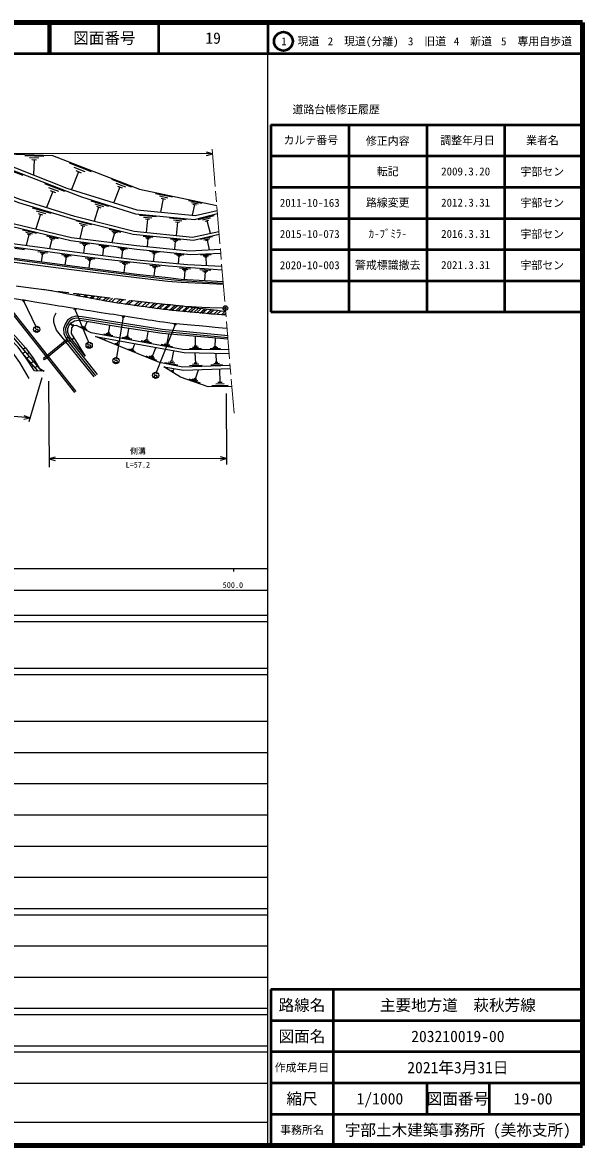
# Model space of a CAD drawing. Units: millimetres, scale not verified. Extents: x 40000 to 680000, y 20000 to 380000.
# Drawn here: x 500338 to 680000, y 20000 to 380000 of the extents above; entities that cross this region are included whole.
import ezdxf
from ezdxf.enums import TextEntityAlignment as Align

# ---------------------------------------------------------------- set-up
doc = ezdxf.new("R2010")
doc.units = ezdxf.units.MM
doc.header["$LTSCALE"] = 1000
doc.header["$PDMODE"] = 32
doc.header["$PDSIZE"] = 500
doc.linetypes.add('CHAIN', pattern=[18.5, 12, -1.5, 3.5, -1.5])
for name, color, linetype, lineweight in [('M-BGD', 7, 'Continuous', 25), ('M-BMK', 2, 'CHAIN', 13), ('M-BMK-SRVR', 3, 'Continuous', 25), ('M-STR-STRC', 7, 'Continuous', 25), ('M-TTL', 2, 'Continuous', 140), ('M-TTL-BAND', 7, 'Continuous', 25), ('M-TTL-FRAM', 2, 'Continuous', 50), ('M-TTL-LINE', 7, 'Continuous', 50)]:
    doc.layers.add(name, color=color, linetype=linetype, lineweight=lineweight)
doc.layers.add('M-OTRS', color=6, linetype='Continuous')
doc.layers.add('M-TTL-TXT', color=7, linetype='Continuous')
doc.styles.add('@ＭＳ ゴシック', font='')
doc.styles.add('ＭＳ ゴシック', font='')
doc.styles.get('@ＭＳ ゴシック').set_extended_font_data('@MS Gothic')
doc.styles.get('ＭＳ ゴシック').set_extended_font_data('MS Gothic')

msp = doc.modelspace()

# ---------------------------------------------------------------- linework, layer by layer
at = {"layer": 'M-BGD'}
for p, q in [((561270, 337902), (559339, 338423)), ((561270, 337902), (389470, 338180)), ((501088, 337330), (507161, 337108)), ((502584, 336668), (505620, 336557)), ((503321, 336033), (504839, 335977)), ((504080, 336005), (503903, 331147)), ((515279, 334965), (522429, 332219)), ((559337, 337388), (561270, 337902)), ((493392, 333751), (500430, 331044)), ((518305, 332162), (516108, 326441)), ((516792, 333563), (520367, 332190)), ((517411, 332505), (519199, 331818)), ((507362, 328378), (513807, 325899)), ((528913, 329729), (535186, 327320)), ((530241, 328500), (533377, 327295)), ((510088, 325850), (508105, 320693)), ((508725, 327114), (511948, 325874)), ((509283, 326159), (510894, 325540)), ((531568, 327270), (529641, 322252)), ((530784, 327571), (532352, 326969)), ((543019, 325211), (548439, 324064)), ((544259, 324382), (546969, 323809)), ((503471, 320631), (509392, 318860)), ((522309, 322850), (527933, 321090)), ((524769, 320845), (523361, 316345)), ((523539, 321848), (526351, 320968)), ((524066, 321065), (525472, 320625)), ((545499, 323553), (544582, 319218)), ((544822, 323697), (546177, 323410)), ((553550, 322982), (557845, 322073)), ((554533, 322325), (556680, 321871)), ((555516, 321668), (554789, 318233)), ((554979, 321782), (556053, 321555)), ((506078, 318561), (504660, 313825)), ((504774, 319596), (507735, 318711)), ((505337, 318783), (506818, 318340)), ((537898, 318277), (543205, 317770)), ((539174, 317619), (541827, 317366)), ((539786, 317025), (541113, 316898)), ((540450, 316962), (540044, 312716)), ((547487, 317360), (552888, 316844)), ((556726, 316881), (561831, 318152)), ((558130, 316688), (560682, 317324)), ((500397, 313482), (504806, 312427)), ((517448, 316471), (522502, 315194)), ((518583, 315646), (521111, 315008)), ((519719, 314821), (518698, 310778)), ((519088, 314981), (520351, 314662)), ((528117, 313775), (531930, 312812)), ((548786, 316691), (551486, 316433)), ((549409, 316087), (550760, 315958)), ((550084, 316022), (549672, 311701)), ((558895, 316337), (560171, 316655)), ((559533, 316496), (560550, 312412)), ((501394, 312777), (503598, 312249)), ((502390, 312072), (501546, 308545)), ((501839, 312204), (502941, 311940)), ((508093, 311640), (511762, 310762)), ((508923, 311053), (510757, 310614)), ((509752, 310467), (509050, 307532)), ((509293, 310577), (510211, 310357)), ((528974, 313153), (530881, 312671)), ((529831, 312531), (529060, 309480)), ((529354, 312651), (530308, 312410)), ((539009, 311520), (542209, 311212)), ((539778, 311123), (541378, 310969)), ((540147, 310764), (540947, 310687)), ((540547, 310726), (540301, 308166)), ((547789, 310675), (551002, 310365)), ((548562, 310276), (550168, 310121)), ((548932, 309916), (549735, 309839)), ((549334, 309877), (549086, 307308)), ((557475, 310495), (561251, 311372)), ((558507, 310336), (560395, 310775)), ((559066, 310068), (560010, 310288)), ((559538, 310178), (560240, 307157)), ((497872, 307629), (500953, 307210)), ((505274, 306623), (508352, 306205)), ((506002, 306211), (507541, 306002)), ((518762, 309412), (521887, 309009)), ((519503, 308998), (521065, 308797)), ((519853, 308636), (520634, 308535)), ((520244, 308585), (519921, 306085)), ((524867, 308625), (527982, 308223)), ((525605, 308213), (527163, 308012)), ((525955, 307851), (526734, 307750)), ((526344, 307801), (526023, 305308)), ((530962, 307839), (534069, 307438)), ((531699, 307428), (533252, 307227)), ((532047, 307067), (532824, 306967)), ((532436, 307017), (532115, 304531)), ((541079, 306654), (544160, 306347)), ((541818, 306269), (543359, 306116)), ((506345, 305851), (507114, 305746)), ((506729, 305798), (506395, 303335)), ((512865, 305592), (515941, 305174)), ((513592, 305180), (515130, 304971)), ((513935, 304820), (514704, 304716)), ((514319, 304768), (513985, 302307)), ((520465, 304582), (523543, 304185)), ((521195, 304175), (522734, 303976)), ((521540, 303818), (522310, 303718)), ((521925, 303768), (521607, 301306)), ((531597, 303257), (534829, 302919)), ((532371, 302850), (533987, 302680)), ((532741, 302484), (533549, 302400)), ((533145, 302442), (532875, 299857)), ((542173, 305923), (542943, 305846)), ((542558, 305884), (542313, 303419)), ((549080, 305858), (552102, 305557)), ((549806, 305481), (551317, 305330)), ((550153, 305141), (550909, 305066)), ((550531, 305103), (550291, 302686)), ((557453, 305469), (560854, 305614)), ((558318, 305165), (560018, 305238)), ((558757, 304843), (559608, 304879)), ((559182, 304861), (559298, 302140)), ((541156, 302236), (544499, 301869)), ((541955, 301810), (543626, 301627)), ((542336, 301430), (543172, 301338)), ((542754, 301384), (542461, 298710)), ((550739, 301317), (554254, 301056)), ((551592, 300900), (553349, 300770)), ((552005, 300516), (552884, 300451)), ((552444, 300483), (552236, 297672)), ((557290, 300831), (560716, 300576)), ((558121, 300424), (559834, 300297)), ((558524, 300050), (559380, 299986)), ((558952, 300018), (558749, 297277)), ((517664, 292440), (518271, 292975)), ((518334, 292314), (518979, 292884)), ((519935, 292008), (520677, 292663)), ((520494, 291900), (521270, 292585)), ((521950, 291617), (522817, 292382)), ((522528, 291506), (523430, 292302)), ((523953, 291236), (524940, 292107)), ((524666, 291105), (525693, 292011)), ((526162, 290839), (527268, 291815)), ((527001, 290695), (528147, 291706)), ((517595, 261708), (496578, 288213)), ((528050, 290519), (529241, 291571)), ((528855, 290387), (530080, 291467)), ((530507, 290122), (531793, 291257)), ((531303, 289998), (532616, 291157)), ((533431, 289681), (534813, 290900)), ((534182, 289572), (535587, 290812)), ((536180, 289288), (537648, 290582)), ((537180, 289147), (538677, 290468)), ((538640, 288942), (540178, 290299)), ((539651, 288802), (541215, 290182)), ((541135, 288600), (542735, 290011)), ((541894, 288499), (543510, 289925)), ((543461, 288298), (545108, 289751)), ((544266, 288199), (545929, 289665)), ((545537, 288046), (547220, 289531)), ((546186, 287970), (547868, 289454)), ((547554, 287813), (549230, 289291)), ((548272, 287732), (549943, 289206)), ((549500, 287596), (551161, 289061)), ((550161, 287524), (551814, 288982)), ((551528, 287380), (553162, 288821)), ((552100, 287322), (553723, 288753)), ((553447, 287190), (555040, 288595)), ((554133, 287125), (555708, 288514)), ((555312, 287018), (556851, 288376)), ((556133, 286945), (557646, 288280)), ((557244, 286849), (558719, 288149)), ((558022, 286783), (559468, 288059)), ((517195, 261391), (496178, 287896)), ((559453, 286665), (560843, 287891)), ((560262, 286601), (561618, 287797)), ((561739, 286492), (563023, 287625)), ((562712, 286424), (563946, 287512)), ((564138, 286328), (565293, 287347)), ((564899, 286277), (565550, 286852)), ((494623, 282343), (506438, 268262)), ((516305, 283021), (515865, 283462)), ((516691, 283186), (516140, 282636)), ((516498, 283104), (516223, 282829)), ((516374, 283090), (516237, 282952)), ((521149, 281465), (519110, 282442)), ((520737, 281913), (519718, 282401)), ((520580, 282239), (520070, 282483)), ((520325, 282361), (521106, 283992)), ((527977, 280432), (528406, 282772)), ((533998, 279357), (534448, 281809)), ((540218, 278257), (540696, 280867)), ((514548, 278414), (507143, 272232)), ((514831, 277998), (507464, 271848)), ((514317, 278755), (514884, 279071)), ((514989, 277766), (515510, 278150)), ((516659, 278670), (516252, 278424)), ((516537, 278873), (516782, 278466)), ((529332, 279579), (526407, 280115)), ((526943, 278371), (526685, 278476)), ((526814, 278424), (526919, 278682)), ((528654, 280005), (527192, 280273)), ((528342, 280365), (527611, 280499)), ((530754, 277066), (531105, 277926)), ((535419, 278463), (532353, 279025)), ((534709, 278910), (533176, 279191)), ((534382, 279287), (533615, 279427)), ((541729, 277306), (538467, 277904)), ((540973, 277782), (539343, 278081)), ((540625, 278183), (539810, 278332)), ((547235, 277042), (546334, 277207)), ((546785, 277124), (547313, 280007)), ((555859, 276199), (555887, 279265)), ((562198, 276044), (562222, 278716)), ((500460, 273905), (501190, 274517)), ((500547, 275283), (501237, 275862)), ((501832, 273751), (502420, 274244)), ((531204, 276632), (530129, 277071)), ((530979, 276849), (530441, 277069)), ((530889, 277012), (530620, 277121)), ((536611, 274425), (534500, 275287)), ((536170, 274852), (535114, 275283)), ((535992, 275171), (535464, 275386)), ((535728, 275278), (536417, 276968)), ((542040, 273009), (543159, 275751)), ((548455, 276073), (544851, 276734)), ((547620, 276599), (545818, 276929)), ((548259, 271377), (548895, 274713)), ((557769, 275415), (553936, 275450)), ((556814, 275807), (554898, 275824)), ((556338, 276195), (555380, 276203)), ((555909, 270800), (555790, 274048)), ((563863, 275361), (560522, 275391)), ((563030, 275703), (561360, 275717)), ((562616, 276040), (561781, 276048)), ((562590, 270968), (562482, 273912)), ((500909, 273296), (505114, 268284)), ((501055, 273098), (501066, 273108)), ((501709, 272342), (502475, 272985)), ((502181, 271433), (502352, 271576)), ((502995, 270810), (503761, 271453)), ((503118, 272219), (503589, 272614)), ((503258, 269725), (503638, 270044)), ((504404, 270687), (504661, 270903)), ((507464, 271848), (507143, 272232)), ((543474, 271624), (540047, 273023)), ((542757, 272317), (541043, 273016)), ((542469, 272834), (541612, 273184)), ((550185, 270145), (546015, 270941)), ((549222, 270761), (547137, 271159)), ((548780, 271278), (547738, 271476)), ((557969, 270062), (553908, 269913)), ((556939, 270431), (554909, 270357)), ((556417, 270818), (555402, 270781)), ((564457, 270300), (560777, 270165)), ((563523, 270634), (561683, 270567)), ((563050, 270985), (562130, 270951)), ((504280, 269278), (505046, 269921)), ((504660, 268292), (504923, 268512)), ((505689, 269155), (505730, 269189)), ((506186, 268267), (506332, 268389)), ((548922, 267975), (548153, 268457)), ((548778, 268172), (548394, 268413)), ((548730, 268309), (548538, 268430)), ((548634, 268370), (549020, 268985)), ((555847, 265749), (556846, 268632)), ((563706, 264628), (563627, 268830)), ((506553, 266105), (502373, 251959)), ((508732, 264979), (508962, 237490)), ((557400, 264404), (553795, 265652)), ((556623, 265076), (554821, 265701)), ((556298, 265593), (555397, 265905)), ((566352, 263627), (561099, 263527)), ((565029, 264127), (562403, 264078)), ((564363, 264640), (563049, 264615)), ((502750, 253234), (397284, 262606)), ((565644, 261062), (565778, 238262)), ((500779, 252889), (502750, 253234)), ((502750, 253234), (500871, 253920)), ((510871, 240608), (508940, 240087)), ((565766, 240205), (508940, 240087)), ((508940, 240087), (510873, 239573)), ((565766, 240205), (563833, 240718)), ((563835, 239683), (565766, 240205))]:
    msp.add_line(p, q, dxfattribs=at)
for points in [[(474969, 340067), (479131, 339557), (519333, 324096), (536558, 318706), (555534, 316893), (562878, 318722)], [(562801, 319638), (555743, 318041), (537093, 319841), (514680, 326779), (476532, 341882)], [(476532, 341882), (498247, 337734), (510024, 337304), (537891, 326603), (562657, 321361)], [(563363, 312934), (554877, 311051), (536146, 313026), (517118, 317813), (499589, 323212), (478618, 331155), (469623, 332220)], [(471375, 331040), (477960, 330414), (499112, 322249), (517071, 316875), (535884, 312122), (555164, 310266), (563426, 312185)], [(456886, 316119), (471836, 321492), (477192, 320863), (497165, 314564), (515871, 310087), (537053, 307356), (554340, 305636), (563941, 306046)], [(563841, 307240), (553888, 306738), (536954, 308392), (516037, 311011), (497837, 315348), (476928, 321983), (469754, 322713)], [(564784, 295987), (551234, 296623), (546991, 296979), (536958, 298092), (516960, 300607), (496962, 303198), (477008, 305826), (456962, 308474), (436982, 311134), (417002, 313612), (411980, 314073), (405883, 314460)], [(564755, 296341), (551269, 297158), (547009, 297625), (537026, 298749), (517054, 301316), (497033, 304029), (476997, 306615), (457041, 309178), (437050, 311666), (417059, 314145), (412022, 314607), (405917, 314995)], [(564296, 301815), (553243, 302314), (537023, 303805), (517049, 306351), (496391, 309142), (475419, 313967), (456886, 316119)], [(564397, 300604), (547062, 301890), (536989, 302994), (527025, 304038), (517061, 305325), (496646, 308098), (476457, 312932), (460632, 314802)], [(564765, 296813), (551288, 297629), (547037, 298095), (537057, 299218), (517089, 301786), (497068, 304498), (477031, 307084), (457084, 309500)], [(523342, 266377), (511291, 281410), (510674, 282862), (510401, 283963), (510413, 284995), (510587, 285899), (511120, 286896)], [(566274, 279582), (545196, 281547), (519454, 285660), (517465, 285866), (516024, 285434), (514839, 284602), (514021, 283285), (513533, 281945), (513656, 280233), (514317, 278755), (514989, 277766), (523821, 266704)], [(566214, 278938), (545115, 280906), (519370, 285018), (517527, 285210), (516310, 284844), (515318, 284149), (514605, 283001), (514188, 281853), (514292, 280393), (514884, 279071), (515510, 278150), (524326, 267107)], [(520437, 272979), (515411, 279327), (514872, 280648), (514936, 281947), (515319, 282990), (515979, 283743), (517046, 284404), (518333, 284552)], [(566253, 278467), (545160, 280294), (531636, 282335), (518333, 284552)], [(517638, 282814), (516637, 282709), (516081, 282152), (516011, 280326), (520437, 272979)], [(566541, 275037), (551722, 275169), (522362, 280551), (517638, 282814)], [(492401, 279177), (496679, 274690), (499418, 270986), (502339, 265900)], [(566955, 270091), (551782, 269535), (544305, 270961), (523735, 279356)], [(523735, 279356), (552182, 274222), (566634, 273928)], [(567521, 263349), (559942, 263206), (551056, 266283), (545700, 269640)], [(545700, 269640), (551978, 268579), (567044, 269033)]]:
    msp.add_lwpolyline(points, dxfattribs=at)
msp.add_lwpolyline([(494757, 282507), (498157, 279368), (501365, 275716), (503739, 272404), (505704, 269204), (507339, 268248), (504156, 268300), (501583, 272382), (498948, 275955), (496157, 278851), (493549, 281042)], close=True, dxfattribs=at)
for points, knots in [([(565968, 281870), (561590, 282283), (560492, 282387), (556983, 282724), (553077, 283100), (550877, 283209), (546984, 283698), (543050, 284193), (540869, 284629), (536950, 285228), (533058, 285824), (530877, 286155), (526986, 286759), (523086, 287364), (520903, 287710), (517005, 288324), (513101, 288939), (510913, 289277), (507012, 289906), (503096, 290537), (500912, 290952), (496991, 291550), (493083, 292145), (490889, 292446), (486975, 292993), (479172, 294082), (474792, 294632), (466986, 295693), (459160, 296756), (454783, 297398), (446953, 298425), (439181, 299444), (434813, 299900), (427038, 300890), (423115, 301389), (420930, 301769), (417000, 302203), (413105, 302633), (410914, 302812), (407001, 303020), (403093, 303228), (400898, 303260), (396985, 303263), (393092, 303266), (390909, 303223), (387021, 303037), (383109, 302850), (380916, 302718), (377022, 302307), (373080, 301891), (370879, 301576), (366971, 300916), (363066, 300256), (360889, 299813), (357024, 298951), (352736, 297995), (351325, 297601), (346121, 296186)], [0, 0, 0, 0, 1, 1, 1, 2, 2, 2, 3, 3, 3, 4, 4, 4, 5, 5, 5, 6, 6, 6, 7, 7, 7, 8, 8, 8, 9, 9, 9, 10, 10, 10, 11, 11, 11, 12, 12, 12, 13, 13, 13, 14, 14, 14, 15, 15, 15, 16, 16, 16, 17, 17, 17, 18, 18, 18, 19, 19, 19, 19]), ([(565602, 286231), (561436, 286505), (560351, 286583), (556990, 286871), (553072, 287207), (550881, 287433), (546974, 287880), (543088, 288324), (540917, 288621), (537045, 289166), (533112, 289720), (530909, 290034), (526994, 290697), (523090, 291358), (520923, 291841), (517029, 292557), (513120, 293277), (511892, 293497), (507017, 294373)], [0, 0, 0, 0, 1, 1, 1, 2, 2, 2, 3, 3, 3, 4, 4, 4, 5, 5, 5, 6, 6, 6, 6]), ([(565511, 287320), (561338, 287831), (560292, 287959), (556946, 288364), (553061, 288835), (551845, 288979), (546998, 289558)], [0, 0, 0, 0, 1, 1, 1, 2, 2, 2, 2])]:
    msp.add_open_spline(points, degree=3, knots=knots, dxfattribs=at)
at = {"layer": 'M-BMK'}
msp.add_line((561142, 339426), (568237, 254804), dxfattribs=at)
msp.add_open_spline([(565416, 288456), (562951, 288488), (562299, 288508), (560302, 288582), (557089, 288701), (555290, 288825), (552086, 289091), (546175, 289582), (542878, 290006), (536983, 290656), (533084, 291086), (530904, 291366), (527010, 291847), (523090, 292331), (520900, 292646), (516981, 293138), (513090, 293627), (510907, 293873), (507017, 294373), (491094, 296419), (482198, 297740), (466282, 299836), (454834, 301343), (448419, 302171), (436965, 303629), (433060, 304127), (430873, 304404), (426966, 304877), (423077, 305348), (420901, 305645), (417002, 306025), (413093, 306405), (410900, 306605), (406979, 306823), (403086, 307038), (400901, 307099), (397002, 307136), (393091, 307172), (390898, 307170), (386990, 307009), (383085, 306849), (380902, 306652), (377008, 306314), (373143, 305978), (370967, 305850), (367127, 305290), (363131, 304707), (360907, 304264), (356967, 303379), (353054, 302501), (350879, 301921), (347029, 300797), (343070, 299642), (340865, 298941), (336987, 297537), (333032, 296105), (330836, 295237), (326997, 293520), (323012, 291737), (320834, 290612), (316985, 288555), (313010, 286431), (310822, 285162), (306989, 282793), (302980, 280314), (300864, 278721), (297013, 276002), (289689, 270830), (285648, 267848), (278396, 262575), (276923, 261503), (276460, 261169), (274626, 259829)], degree=3, knots=[0, 0, 0, 0, 1, 1, 1, 2, 2, 2, 3, 3, 3, 4, 4, 4, 5, 5, 5, 6, 6, 6, 7, 7, 7, 8, 8, 8, 9, 9, 9, 10, 10, 10, 11, 11, 11, 12, 12, 12, 13, 13, 13, 14, 14, 14, 15, 15, 15, 16, 16, 16, 17, 17, 17, 18, 18, 18, 19, 19, 19, 20, 20, 20, 21, 21, 21, 22, 22, 22, 23, 23, 23, 24, 24, 24, 24], dxfattribs=at)
at = {"layer": 'M-BMK-SRVR'}
msp.add_circle((565416, 288456), 750, dxfattribs=at)
at = {"layer": 'M-OTRS'}
msp.add_point((565416, 288456), dxfattribs=at)
msp.add_point((565416, 288456), dxfattribs=at)
msp.add_point((565416, 288456), dxfattribs=at)
at = {"layer": 'M-STR-STRC'}
for p, q in [((500717, 290805), (504637, 282570)), ((517193, 288097), (521563, 277515)), ((532685, 285615), (530505, 272555)), ((504414, 281987), (504520, 281851)), ((504520, 281851), (504765, 281739)), ((504765, 281739), (505066, 281737)), ((505066, 281737), (505311, 281598)), ((505311, 281598), (505410, 281480)), ((549316, 283213), (543190, 267845)), ((521233, 276908), (521339, 276772)), ((521339, 276772), (521584, 276660)), ((521584, 276660), (521885, 276658)), ((521885, 276658), (522129, 276519)), ((522129, 276519), (522229, 276401)), ((529814, 271952), (529920, 271816)), ((529920, 271816), (530165, 271704)), ((530165, 271704), (530466, 271702)), ((530466, 271702), (530711, 271563)), ((530711, 271563), (530811, 271445)), ((542570, 267231), (542675, 267095)), ((542675, 267095), (542921, 266983)), ((542921, 266983), (543221, 266981)), ((543221, 266981), (543466, 266841)), ((543466, 266841), (543566, 266723))]:
    msp.add_line(p, q, dxfattribs=at)
for centre, radius in [((500717, 290805), 150), ((500717, 290805), 120), ((500717, 290805), 90), ((500717, 290805), 60), ((500717, 290805), 30), ((517193, 288097), 150), ((517193, 288097), 120), ((517193, 288097), 90), ((517193, 288097), 60), ((517193, 288097), 30), ((532685, 285615), 150), ((532685, 285615), 120), ((532685, 285615), 90), ((532685, 285615), 60), ((532685, 285615), 30), ((504911, 281608), 1000), ((549316, 283213), 150), ((549316, 283213), 120), ((549316, 283213), 90), ((549316, 283213), 60), ((549316, 283213), 30), ((521730, 276529), 1000), ((530312, 271573), 1000), ((543067, 266852), 1000)]:
    msp.add_circle(centre, radius, dxfattribs=at)
for centre, start, end in [((504910, 281483), 179.55488, 359.55488), ((504914, 281983), 359.55488, 179.55488), ((521733, 276904), 359.55488, 179.55488), ((521729, 276404), 179.55488, 359.55488), ((530311, 271448), 179.55488, 359.55488), ((530314, 271948), 359.55488, 179.55488), ((543066, 266727), 179.55488, 359.55488), ((543070, 267227), 359.55488, 179.55488)]:
    msp.add_arc(centre, 500, start, end, dxfattribs=at)
for p in [(500717, 290805), (517193, 288097), (532685, 285615), (549316, 283213)]:
    msp.add_point(p, dxfattribs=at)
at = {"layer": 'M-TTL'}
for p, q in [((680000, 380000), (40000, 380000)), ((680000, 20000), (680000, 380000)), ((40000, 20000), (680000, 20000))]:
    msp.add_line(p, q, dxfattribs=at)
at = {"layer": 'M-TTL-BAND'}
for p, q in [((579000, 20000), (579000, 370000)), ((40000, 205000), (579000, 205000)), ((568000, 205000), (568000, 204000)), ((68000, 198000), (579000, 198000)), ((40000, 190000), (579000, 190000)), ((40000, 188000), (579000, 188000)), ((40000, 173000), (579000, 173000)), ((40000, 171000), (579000, 171000)), ((40000, 156000), (579000, 156000)), ((46000, 146000), (579000, 146000)), ((52000, 136000), (579000, 136000)), ((46000, 126000), (579000, 126000)), ((52000, 116000), (579000, 116000)), ((46000, 106000), (579000, 106000)), ((40000, 96000), (579000, 96000)), ((40000, 94000), (579000, 94000)), ((49000, 84000), (579000, 84000)), ((40000, 74000), (579000, 74000)), ((40000, 64000), (579000, 64000)), ((40000, 62000), (579000, 62000)), ((40000, 52000), (579000, 52000)), ((40000, 50000), (579000, 50000)), ((40000, 40000), (579000, 40000)), ((68000, 27500), (579000, 27500))]:
    msp.add_line(p, q, dxfattribs=at)
at = {"layer": 'M-TTL-FRAM'}
for p, q in [((580000, 347197), (580000, 287197)), ((580000, 347197), (680000, 347197)), ((580000, 287197), (680000, 287197)), ((680000, 70000), (580000, 70000)), ((580000, 70000), (580000, 20000))]:
    msp.add_line(p, q, dxfattribs=at)
at = {"layer": 'M-TTL-LINE'}
for p, q in [((508747, 380000), (508747, 370000)), ((509247, 380000), (509247, 370000)), ((543997, 380000), (543997, 370000)), ((579000, 380000), (579000, 370000)), ((40000, 370000), (680000, 370000)), ((605000, 347197), (605000, 287197)), ((630000, 347197), (630000, 287197)), ((655000, 347197), (655000, 287197)), ((580000, 337197), (680000, 337197)), ((580000, 327197), (680000, 327197)), ((580000, 317197), (680000, 317197)), ((580000, 307197), (680000, 307197)), ((580000, 297197), (680000, 297197)), ((600000, 70000), (600000, 20000)), ((680000, 60000), (580000, 60000)), ((680000, 50000), (580000, 50000)), ((680000, 40000), (580000, 40000)), ((630000, 40000), (630000, 30000)), ((650000, 40000), (650000, 30000)), ((680000, 30000), (580000, 30000))]:
    msp.add_line(p, q, dxfattribs=at)
msp.add_circle((584031, 373958), 3000, dxfattribs=at)

# ---------------------------------------------------------------- texts
at = {"layer": 'M-BGD', "style": 'ＭＳ ゴシック'}
msp.add_text('側溝', height=1833, rotation=0.119, dxfattribs=at).set_placement((537351, 241146), align=Align.BOTTOM_CENTER)
at = {"layer": 'M-BGD', "style": '@ＭＳ ゴシック'}
msp.add_text('L=57.2', height=1833, rotation=0.119, dxfattribs=at).set_placement((537355, 239146), align=Align.TOP_CENTER)
at = {"layer": 'M-TTL-BAND', "style": 'ＭＳ ゴシック'}
msp.add_text('500.0', height=1833, dxfattribs=at).set_placement((567844, 198195), align=Align.BOTTOM_CENTER)
at = {"layer": 'M-TTL-TXT', "style": 'ＭＳ ゴシック'}
for s, height, p in [('図面番号', 3666, (526622, 375000)), ('19', 3666, (561497, 375000)), ('1\u3000現道', 2566, (589448, 373958)), ('2\u3000現道(分離)', 2566, (609619, 373958)), ('3\u3000旧道', 2566, (630121, 373958)), ('4\u3000新道', 2566, (644824, 373958)), ('5\u3000専用自歩道', 2566, (665228, 373958)), ('道路台帳修正履歴', 2566, (600968, 352113)), ('カルテ番号', 2566, (592839, 342277)), ('修正内容', 2566, (617509, 342023)), ('調整年月日', 2566, (643089, 342197)), ('業者名', 2566, (667134, 342197)), ('転記', 2566, (617500, 332245)), ('2009.3.20', 2566, (642500, 332245)), ('宇部セン', 2566, (667077, 332189)), ('2011-10-163', 2566, (592500, 322189)), ('路線変更', 2566, (617500, 322245)), ('2012.3.31', 2566, (642500, 322245)), ('宇部セン', 2566, (667077, 322189)), ('2015-10-073', 2566, (592500, 312189)), ('ｶ-ﾌﾞﾐﾗ-', 2566, (617500, 312245)), ('2016.3.31', 2566, (642500, 312245)), ('宇部セン', 2566, (667077, 312189)), ('2020-10-003', 2566, (592500, 302189)), ('警戒標識撤去', 2566, (617500, 302245)), ('2021.3.31', 2566, (642500, 302245)), ('宇部セン', 2566, (667077, 302189)), ('路線名', 3666, (590000, 65000)), ('路線名', 3666, (590000, 65000)), ('主要地方道\u3000萩秋芳線', 3666, (640000, 65000)), ('図面名', 3666, (590000, 55000)), ('図面名', 3666, (590000, 55000)), ('203210019-00', 3666, (640000, 55000)), ('2021年3月31日', 3666, (640000, 45000)), ('作成年月日', 2566, (590000, 45000)), ('作成年月日', 2566, (590000, 45000)), ('縮尺', 3666, (590000, 35000)), ('縮尺', 3666, (590000, 35000)), ('1/1000', 3666, (615000, 35000)), ('図面番号', 3666, (640000, 35000)), ('図面番号', 3666, (640000, 35000)), ('19-00', 3666, (664125, 35000)), ('事務所名', 2566, (590000, 25000)), ('事務所名', 2566, (590000, 25000)), ('宇部土木建築事務所 (美祢支所)', 3666, (640000, 25000))]:
    msp.add_text(s, height=height, dxfattribs=at).set_placement(p, align=Align.MIDDLE_CENTER)

doc.saveas('drawing.dxf')
